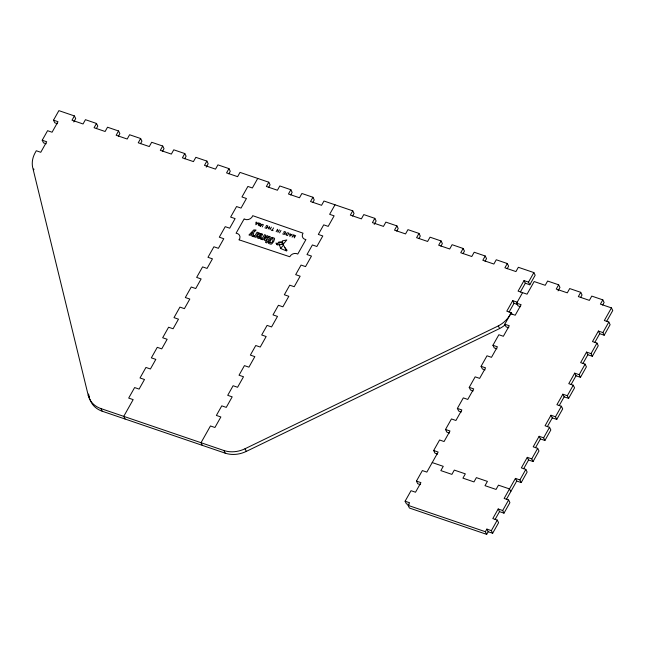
<?xml version="1.0" encoding="UTF-8"?>
<svg xmlns="http://www.w3.org/2000/svg" width="645" height="645" viewBox="0 0 645 645"><rect width="100%" height="100%" fill="white"/><g stroke="black" fill="none" stroke-linecap="round" stroke-linejoin="round"><path stroke-width="0.97" d="M260.491 224.323L260.572 224.129A0.814 0.677 -26.2 0 0 260.532 223.638C256.42 221.138 262.047 228.564 258.137 224.831M258.677 223.775L258.903 224.323M256.194 221.977L255.839 224.774L258.242 222.67M290.105 233.538L289.742 236.336L292.145 234.232M46.198 143.787L43.513 142.876L42.215 140.231L47.585 130.693L52.068 132.225L57.994 121.695L53.511 120.172L58.88 110.634L74.401 115.931L75.699 118.567L73.78 121.986M74.401 115.931L71.998 120.204L83.036 123.961L85.446 119.688L96.484 123.453L97.782 126.098L96.339 128.661M96.484 123.453L94.073 127.726L105.119 131.491L107.522 127.218L118.567 130.983L119.865 133.628L118.422 136.192M118.567 130.983L116.156 135.256L127.194 139.022L129.605 134.749L140.642 138.514L141.948 141.15L140.497 143.714M140.642 138.514L138.24 142.787L149.277 146.552L151.68 142.279L162.725 146.044L164.024 148.681L162.58 151.244M162.725 146.044L160.315 150.317L171.36 154.082L173.763 149.809L184.801 153.566L186.107 156.211L184.663 158.775M184.801 153.566L182.398 157.84L193.435 161.605L195.846 157.332L206.884 161.097L208.182 163.741L206.263 167.16M206.884 161.097L204.481 165.37L215.519 169.135L217.921 164.862L228.967 168.627L230.265 171.272L228.822 173.836M228.967 168.627L226.556 172.9L237.602 176.666L240.005 172.392L268.78 182.204L270.078 184.841L268.634 187.405M257.734 178.439L252.364 187.969L247.882 186.445L241.956 196.967L246.438 198.499L241.036 208.085L236.554 206.553L230.628 217.083L235.111 218.607L229.709 228.193L225.226 226.669L219.3 237.191L223.783 238.723L218.389 248.309L213.906 246.777L207.972 257.307L212.455 258.83L207.061 268.417L202.578 266.893L196.652 277.414L201.127 278.946L195.733 288.533L191.251 287.001L185.325 297.53L189.807 299.054L184.406 308.641L179.923 307.117L173.997 317.638L178.48 319.17L173.078 328.757L168.595 327.225L162.669 337.754L167.152 339.278L161.75 348.864L157.267 347.341L151.341 357.862L155.824 359.394L150.422 368.98L145.939 367.448L140.013 377.978L144.496 379.502L139.094 389.088L134.62 387.564L128.686 398.086L133.168 399.618L123.743 416.364L125.041 419M268.78 182.204L266.369 186.47L277.406 190.235L279.817 185.962L290.855 189.727L292.153 192.371L290.71 194.935M262.184 226.943L263.249 224.944A0.814 0.677 -26.2 0 0 263.144 224.508L261.685 224.267L260.378 226.331L261.418 224.508M268.175 228.983L269.562 226.532M290.855 189.727L288.452 194L299.49 197.765L301.892 193.492L312.938 197.257L314.236 199.902L312.793 202.466M269.997 229.604L271.376 227.153M272.174 230.346L273.553 227.895M276.165 231.708L277.543 229.249L277.995 232.329L279.382 229.878M279.567 232.869L280.954 230.418M312.938 197.257L310.527 201.53L321.573 205.295L323.975 201.022L352.75 210.834L354.049 213.471L352.605 216.035M293.443 234.675L292.064 237.126L294.555 235.054L294.281 237.884L295.66 235.433M335.013 204.787L329.643 214.317L334.126 215.849L328.2 226.371L323.717 224.847L318.316 234.433L322.798 235.965L316.872 246.487L312.39 244.955L306.996 254.541L311.479 256.073L305.545 266.595L301.062 265.071L295.668 274.657L300.151 276.189L294.225 286.711L289.742 285.179L284.34 294.765L288.823 296.297L282.897 306.818L278.414 305.295L273.012 314.881L277.495 316.405L271.569 326.934L267.086 325.403L261.685 334.989L266.167 336.521L260.241 347.042L255.759 345.518L250.357 355.105L254.839 356.629L248.914 367.158L244.431 365.626L239.029 375.213L243.512 376.745L237.586 387.266L233.103 385.742L227.709 395.329L232.192 396.852L226.258 407.382L221.775 405.85L216.381 415.436L220.864 416.968L214.93 427.49L210.455 425.966L201.022 442.712L202.32 445.348M352.75 210.834L350.34 215.108L361.377 218.865L363.788 214.592L374.826 218.357L376.124 221.001L374.205 224.42M374.826 218.357L372.423 222.63L383.461 226.395L385.871 222.122L396.909 225.887L398.207 228.532L396.764 231.095M396.909 225.887L394.498 230.16L405.544 233.925L407.946 229.652L418.984 233.417L420.29 236.062L418.847 238.626M418.984 233.417L416.581 237.691L427.619 241.456L430.03 237.183L441.067 240.948L442.365 243.584L440.922 246.148M441.067 240.948L438.665 245.221L449.702 248.986L452.113 244.705L463.15 248.47L464.448 251.115L463.005 253.678M463.15 248.47L460.74 252.743L471.785 256.508L474.188 252.235L485.225 256L486.532 258.645L485.088 261.209M485.225 256L482.823 260.274L493.86 264.039L496.271 259.766L507.309 263.531L508.607 266.175L507.163 268.739M507.309 263.531L504.906 267.804L515.944 271.569L518.346 267.296L533.875 272.585L535.173 275.23L529.803 284.767L525.32 283.236L524.022 280.591L518.088 291.121L527.054 294.176L534.173 281.543L545.21 285.308L547.613 281.035L558.659 284.8L559.957 287.444L558.03 290.863M517.201 302.183L512.719 300.659L506.793 311.18L511.275 312.704L512.146 314.47M509.082 312.067L514.025 303.295L512.719 300.659M520.378 292.008L525.32 283.236M409.099 504.777L406.406 503.858L405.108 501.213L411.034 490.692L415.517 492.224L420.919 482.629L416.436 481.106L422.362 470.576L426.845 472.108L438.149 452.048L433.666 450.516L439.592 439.995L444.074 441.527L450 430.997L445.518 429.473L451.444 418.944L455.926 420.476L461.852 409.946L457.37 408.422L463.303 397.892L467.778 399.424L473.712 388.903L469.229 387.371L475.155 376.849L479.638 378.373L485.564 367.852L481.081 366.32L487.007 355.798L491.49 357.322L497.416 346.8L492.933 345.269L498.867 334.747L503.35 336.279L509.276 325.749L504.793 324.225L510.719 313.696L515.202 315.228L521.128 304.698L516.645 303.174L522.571 292.645M529.803 284.767L528.505 282.123L533.875 272.585M558.659 284.8L556.248 289.073L567.294 292.838L569.696 288.565L580.734 292.33L582.04 294.975L580.589 297.538M580.734 292.33L578.331 296.603L589.369 300.368L591.779 296.095L602.817 299.861L604.115 302.497L602.672 305.061M602.817 299.861L600.406 304.134L611.452 307.899L612.75 310.535L606.582 321.484M611.452 307.899L604.341 320.525L608.824 322.057L610.122 324.693L604.196 335.223L602.89 332.578L598.407 331.054L592.481 341.576L596.964 343.1L598.262 345.744L592.336 356.266L591.038 353.629L586.555 352.097L580.629 362.627L585.112 364.151L586.41 366.795L580.484 377.317L579.186 374.681L574.703 373.149L568.769 383.678L573.252 385.202L574.558 387.847L568.624 398.368L567.326 395.724L562.843 394.2L556.917 404.721L561.4 406.253L562.698 408.898L556.772 419.419L555.474 416.775L550.991 415.251L545.065 425.773L549.548 427.304L550.846 429.941L544.92 440.471L543.614 437.826L539.139 436.302L533.205 446.824L537.688 448.348L538.986 450.992L533.06 461.522L531.762 458.877L527.279 457.345L521.354 467.875L525.836 469.399L527.134 472.043L521.208 482.565L519.91 479.928L515.428 478.397L504.132 498.456L508.615 499.988L509.913 502.632L503.987 513.154L502.681 510.509L498.198 508.986L492.804 518.572L497.287 520.096L498.585 522.74L492.659 533.262L488.176 531.738L486.878 529.094L485.387 531.722L486.685 534.366L488.176 531.738M495.086 519.467L499.504 511.622L498.198 508.986M506.406 499.367L516.726 481.041L515.428 478.397M523.643 468.762L528.577 459.99L527.279 457.345M535.495 447.711L540.437 438.939L539.139 436.302M547.347 426.659L552.289 417.887L550.991 415.251M559.207 405.608L564.141 396.844L562.843 394.2M571.059 384.565L576.001 375.793L574.703 373.149M582.919 363.514L587.853 354.742L586.555 352.097M594.771 342.463L599.713 333.691L598.407 331.054M492.659 533.262L491.353 530.625L497.287 520.096M502.681 510.509L508.615 499.988M519.91 479.928L525.836 469.399M531.762 458.877L537.688 448.348M543.614 437.826L549.548 427.304M555.474 416.775L561.4 406.253M567.326 395.724L573.252 385.202M579.186 374.681L585.112 364.151M591.038 353.629L596.964 343.1M602.89 332.578L608.824 322.057M486.685 534.366L409.398 508.018L408.1 505.374L409.591 502.745L405.108 501.213M511.275 312.704L509.744 315.389A25.864 21.422 -26.2 0 1 498.327 325.902L245.019 448.751A25.864 21.422 -26.2 0 1 223.871 450.5L100.894 408.567A25.864 21.422 -26.2 0 1 88.212 395.28L32.597 167.103A25.864 21.422 -26.2 0 1 34.79 153.454L36.281 150.753L40.764 152.285L46.698 141.755L42.215 140.231M280.607 248.478L283.461 245.084L281.655 242.762L278.672 242.335L280.607 248.478L286.67 251.018L283.461 245.084M283.123 244.326L286.815 239.94L282.349 240.899L283.123 244.326L277.189 244.931L275.995 243.06L277.237 243.762L278.761 242.109L282.526 241.69M276.576 244.447L277.237 243.762M89.792 398.933A25.864 21.422 -26.2 0 0 102.192 411.212L225.169 453.145A25.864 21.422 -26.2 0 0 246.317 451.387L499.633 328.539A25.864 21.422 -26.2 0 0 505.398 324.628M524.022 280.591L528.505 282.123M57.502 123.727L54.809 122.808L53.511 120.172M514.025 303.295L517.604 304.521M520.636 306.73L517.943 305.811L516.645 303.174M599.713 333.691L604.196 335.223M266.224 225.395L267.893 225.96L266.514 228.403L264.853 227.83M283.994 231.45L285.654 232.015L284.284 234.458L282.615 233.893M256.081 222.856L257.484 223.331M289.992 234.417L291.395 234.893M265.659 226.701L267.183 227.217M283.429 232.756L284.945 233.272M268.796 227.887L270.61 228.507M271.239 230.031L273.093 230.66M286.138 250.034L287.098 250.357L284.655 247.285M508.784 327.781L506.091 326.862L504.793 324.225M587.853 354.742L592.336 356.266M239.102 239.827L289.766 256.75A5.337 4.418 -26.2 0 1 297.764 254.057L305.915 239.585A5.337 4.426 -26.2 0 1 303.029 233.184L252.727 215.688A5.321 4.41 -26.2 0 1 244.729 219.163A5.136 4.257 -26.2 0 1 244.197 218.832L236.078 233.24A5.329 4.41 -26.2 0 1 239.11 239.827M496.924 348.832L494.239 347.913L492.933 345.269M576.001 375.793L580.484 377.317M485.072 369.883L482.379 368.964L481.081 366.32M564.141 396.844L568.624 398.368M473.212 390.926L470.528 390.015L469.229 387.371M552.289 417.887L556.772 419.419M461.36 411.978L458.676 411.058L457.37 408.422M540.437 438.939L544.92 440.471M449.509 433.029L446.816 432.11L445.518 429.473M528.577 459.99L533.06 461.522M437.649 454.08L434.964 453.161L433.666 450.516M516.726 481.041L521.208 482.565M432.215 462.57L443.26 466.335L440.849 470.608L451.895 474.373L454.298 470.1L465.335 473.865L462.933 478.138L473.97 481.904L476.381 477.631L487.418 481.396L485.008 485.669L496.053 489.434L498.456 485.161L509.502 488.926L510.8 491.563M420.427 484.661L417.734 483.742L416.436 481.106M499.504 511.622L503.987 513.154M486.878 529.094L491.353 530.625M408.1 505.374L485.387 531.722M498.327 325.902L499.633 328.539M245.019 448.751L246.317 451.387M223.871 450.5L225.169 453.145M100.894 408.567L102.192 411.212M88.212 395.28L89.51 397.925M88.559 394.022L89.276 396.949M33.895 169.74A25.864 21.422 -26.2 0 1 33.75 168.917M264.442 239.537L264.506 240.053A1.298 1.072 -26.2 0 0 264.772 240.432L265.595 240.762A1.242 1.032 -26.2 0 0 266.103 240.722L266.635 240.496L265.53 242.456L266.788 242.883L270.271 236.699L269.07 236.288L268.772 236.78L267.449 235.683A1.298 1.072 -26.2 0 0 266.909 235.788L265.49 237.126L264.442 239.537M262.434 234.522L261.58 236.118A1.242 1.032 -26.2 0 1 261.217 236.312C253.525 237.102 262.846 237.247 260.169 238.207A1.379 1.145 -26.2 0 1 259.693 238.416L258.484 238.376A4.846 4.015 -26.2 0 1 257.815 238.118L257.137 237.553A1.145 0.943 -26.2 0 1 257.041 237.167L258.976 233.313A1.75 1.451 -26.2 0 0 259.072 232.877C260.282 234.062 260.58 233.184 262.144 233.869A1.177 0.976 -26.2 0 1 262.402 234.28L262.434 234.522M261.056 234.611C260.459 236.739 258.073 235.006 260.362 234.256A0.992 0.822 -26.2 0 1 260.806 234.296L261.056 234.611M268.352 242.214L268.344 242.722A1.838 1.524 -26.2 0 0 268.707 243.463L270.819 244.181A1.838 1.524 -26.2 0 0 271.771 243.891L273.673 241.544L274.593 238.868A1.838 1.524 -26.2 0 0 274.23 238.126L272.117 237.4A1.838 1.524 -26.2 0 0 271.174 237.699L268.352 242.214M268.231 237.312C265.78 244.205 264.861 235.409 268.231 237.312M269.731 242.31C273.722 245.664 274.383 231.845 269.731 242.31M286.001 234.28L286.203 235.07L287.468 235.562L288.847 233.103L287.178 232.797L286.001 234.28M254.146 231.2L252.896 236.328L251.59 235.885L252.679 232.418L250.212 235.409L248.954 234.982L253.791 229.918L256.009 230.023L255.501 230.91L254.146 231.2M253.727 235.377L253.082 236.513L253.493 236.659A1.258 1.04 -26.2 0 0 254.074 236.634L254.864 236.255L254.509 236.876L255.71 237.287L258.331 232.627L257.081 232.2L255.202 235.369A0.879 0.726 -26.2 0 1 254.743 235.57L253.727 235.377M261.12 237.892L260.475 239.037L260.886 239.182A1.258 1.04 -26.2 0 0 261.467 239.15L262.257 238.779L261.902 239.4L263.104 239.811L265.724 235.151L264.474 234.724L262.676 237.811A0.879 0.726 -26.2 0 1 262.136 238.094L261.12 237.892"/></g></svg>
